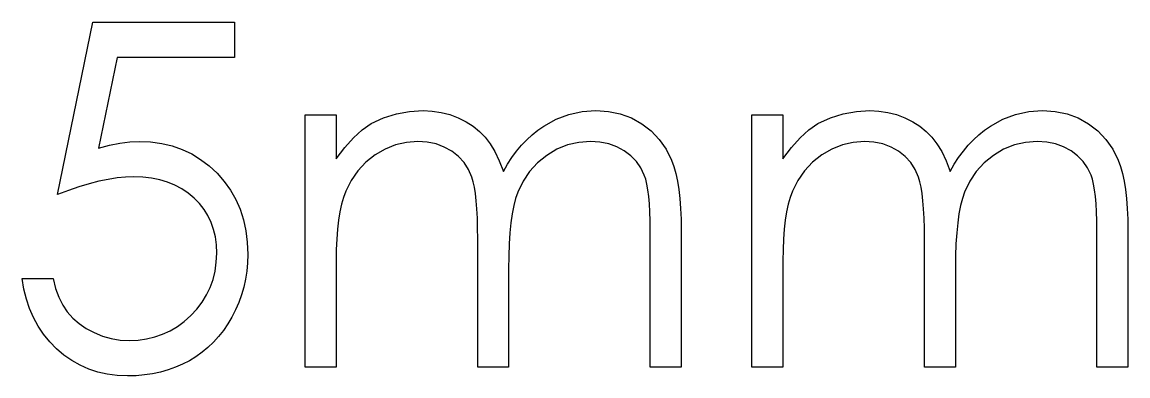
# Model space of a CAD drawing. Extents: x -270 to 328, y -806 to 376.
# Drawn here: x -249.7 to -188.6, y -677.9 to -658.4 of the extents above; entities that cross this region are included whole.
import ezdxf

# ---------------------------------------------------------------- set-up
doc = ezdxf.new("R2010")
doc.units = 0
doc.layers.get('0').update_dxf_attribs({"linetype": 'CONTINUOUS'})

msp = doc.modelspace()

# ---------------------------------------------------------------- linework, layer by layer
at = {"color": 7, "linetype": 'Continuous'}
for p, q in [((-247.699, -667.904), (-245.745, -658.379)), ((-247.699, -667.904), (-245.745, -658.379)), ((-245.745, -658.379), (-237.93, -658.379)), ((-245.745, -658.379), (-237.93, -658.379)), ((-237.93, -658.379), (-237.93, -660.333)), ((-237.93, -658.379), (-237.93, -660.333)), ((-244.41, -660.333), (-245.436, -665.344)), ((-244.41, -660.333), (-245.436, -665.344)), ((-237.93, -660.333), (-244.41, -660.333)), ((-237.93, -660.333), (-244.41, -660.333)), ((-234.022, -663.508), (-232.312, -663.508)), ((-234.022, -677.429), (-234.022, -663.508)), ((-234.022, -663.508), (-232.312, -663.508)), ((-234.022, -677.429), (-234.022, -663.508)), ((-232.312, -663.508), (-232.312, -665.927)), ((-232.312, -663.508), (-232.312, -665.927)), ((-230.381, -663.97), (-229.691, -663.661)), ((-230.381, -663.97), (-229.691, -663.661)), ((-229.691, -663.661), (-228.981, -663.439)), ((-229.691, -663.661), (-228.981, -663.439)), ((-228.981, -663.439), (-228.256, -663.31)), ((-228.981, -663.439), (-228.256, -663.31)), ((-228.256, -663.31), (-227.512, -663.264)), ((-228.256, -663.31), (-227.512, -663.264)), ((-227.512, -663.264), (-227.008, -663.29)), ((-227.512, -663.264), (-227.008, -663.29)), ((-227.008, -663.29), (-226.52, -663.363)), ((-227.008, -663.29), (-226.52, -663.363)), ((-226.52, -663.363), (-226.043, -663.489)), ((-226.52, -663.363), (-226.043, -663.489)), ((-226.043, -663.489), (-225.581, -663.664)), ((-226.043, -663.489), (-225.581, -663.664)), ((-225.581, -663.664), (-225.142, -663.882)), ((-225.581, -663.664), (-225.142, -663.882)), ((-220.173, -663.748), (-219.464, -663.477)), ((-220.173, -663.748), (-219.464, -663.477)), ((-219.464, -663.477), (-218.735, -663.317)), ((-219.464, -663.477), (-218.735, -663.317)), ((-218.735, -663.317), (-217.975, -663.264)), ((-218.735, -663.317), (-217.975, -663.264)), ((-217.975, -663.264), (-217.277, -663.31)), ((-217.975, -663.264), (-217.277, -663.31)), ((-217.277, -663.31), (-216.621, -663.443)), ((-217.277, -663.31), (-216.621, -663.443)), ((-216.621, -663.443), (-216.006, -663.672)), ((-216.621, -663.443), (-216.006, -663.672)), ((-216.006, -663.672), (-215.434, -663.989)), ((-216.006, -663.672), (-215.434, -663.989)), ((-209.355, -663.508), (-207.645, -663.508)), ((-209.355, -677.429), (-209.355, -663.508)), ((-209.355, -663.508), (-207.645, -663.508)), ((-209.355, -677.429), (-209.355, -663.508)), ((-207.645, -663.508), (-207.645, -665.927)), ((-207.645, -663.508), (-207.645, -665.927)), ((-205.714, -663.97), (-205.023, -663.661)), ((-205.714, -663.97), (-205.023, -663.661)), ((-205.023, -663.661), (-204.314, -663.439)), ((-205.023, -663.661), (-204.314, -663.439)), ((-204.314, -663.439), (-203.589, -663.31)), ((-204.314, -663.439), (-203.589, -663.31)), ((-203.589, -663.31), (-202.844, -663.264)), ((-203.589, -663.31), (-202.844, -663.264)), ((-202.844, -663.264), (-202.341, -663.29)), ((-202.844, -663.264), (-202.341, -663.29)), ((-202.341, -663.29), (-201.852, -663.363)), ((-202.341, -663.29), (-201.852, -663.363)), ((-201.852, -663.363), (-201.375, -663.489)), ((-201.852, -663.363), (-201.375, -663.489)), ((-201.375, -663.489), (-200.914, -663.664)), ((-201.375, -663.489), (-200.914, -663.664)), ((-200.914, -663.664), (-200.475, -663.882)), ((-200.914, -663.664), (-200.475, -663.882)), ((-195.506, -663.748), (-194.796, -663.477)), ((-195.506, -663.748), (-194.796, -663.477)), ((-194.796, -663.477), (-194.067, -663.317)), ((-194.796, -663.477), (-194.067, -663.317)), ((-194.067, -663.317), (-193.308, -663.264)), ((-194.067, -663.317), (-193.308, -663.264)), ((-193.308, -663.264), (-192.61, -663.31)), ((-193.308, -663.264), (-192.61, -663.31)), ((-192.61, -663.31), (-191.953, -663.443)), ((-192.61, -663.31), (-191.953, -663.443)), ((-191.953, -663.443), (-191.339, -663.672)), ((-191.953, -663.443), (-191.339, -663.672)), ((-191.339, -663.672), (-190.767, -663.989)), ((-191.339, -663.672), (-190.767, -663.989)), ((-230.874, -664.325), (-230.381, -663.97)), ((-230.874, -664.325), (-230.381, -663.97)), ((-225.142, -663.882), (-224.749, -664.13)), ((-225.142, -663.882), (-224.749, -664.13)), ((-224.749, -664.13), (-224.394, -664.412)), ((-224.749, -664.13), (-224.394, -664.412)), ((-221.181, -664.348), (-220.853, -664.122)), ((-221.181, -664.348), (-220.853, -664.122)), ((-220.853, -664.122), (-220.173, -663.748)), ((-220.853, -664.122), (-220.173, -663.748)), ((-215.434, -663.989), (-214.919, -664.386)), ((-215.434, -663.989), (-214.919, -664.386)), ((-206.206, -664.325), (-205.714, -663.97)), ((-206.206, -664.325), (-205.714, -663.97)), ((-200.475, -663.882), (-200.082, -664.13)), ((-200.475, -663.882), (-200.082, -664.13)), ((-200.082, -664.13), (-199.727, -664.412)), ((-200.082, -664.13), (-199.727, -664.412)), ((-196.514, -664.348), (-196.185, -664.122)), ((-196.514, -664.348), (-196.185, -664.122)), ((-196.185, -664.122), (-195.506, -663.748)), ((-196.185, -664.122), (-195.506, -663.748)), ((-190.767, -663.989), (-190.251, -664.386)), ((-190.767, -663.989), (-190.251, -664.386)), ((-231.839, -665.302), (-231.358, -664.767)), ((-231.839, -665.302), (-231.358, -664.767)), ((-231.358, -664.767), (-230.874, -664.325)), ((-231.358, -664.767), (-230.874, -664.325)), ((-224.394, -664.412), (-224.085, -664.729)), ((-224.394, -664.412), (-224.085, -664.729)), ((-224.085, -664.729), (-223.806, -665.095)), ((-224.085, -664.729), (-223.806, -665.095)), ((-222.078, -665.176), (-221.791, -664.874)), ((-222.078, -665.176), (-221.791, -664.874)), ((-221.791, -664.874), (-221.494, -664.599)), ((-221.791, -664.874), (-221.494, -664.599)), ((-221.494, -664.599), (-221.181, -664.348)), ((-221.494, -664.599), (-221.181, -664.348)), ((-214.919, -664.386), (-214.472, -664.855)), ((-214.919, -664.386), (-214.472, -664.855)), ((-214.472, -664.855), (-214.098, -665.393)), ((-214.472, -664.855), (-214.098, -665.393)), ((-207.172, -665.302), (-206.691, -664.767)), ((-207.172, -665.302), (-206.691, -664.767)), ((-206.691, -664.767), (-206.206, -664.325)), ((-206.691, -664.767), (-206.206, -664.325)), ((-199.727, -664.412), (-199.418, -664.729)), ((-199.727, -664.412), (-199.418, -664.729)), ((-199.418, -664.729), (-199.139, -665.095)), ((-199.418, -664.729), (-199.139, -665.095)), ((-197.41, -665.176), (-197.124, -664.874)), ((-197.41, -665.176), (-197.124, -664.874)), ((-197.124, -664.874), (-196.826, -664.599)), ((-197.124, -664.874), (-196.826, -664.599)), ((-196.826, -664.599), (-196.514, -664.348)), ((-196.826, -664.599), (-196.514, -664.348)), ((-190.251, -664.386), (-189.805, -664.855)), ((-190.251, -664.386), (-189.805, -664.855)), ((-189.805, -664.855), (-189.431, -665.393)), ((-189.805, -664.855), (-189.431, -665.393)), ((-245.436, -665.344), (-244.829, -665.183)), ((-245.436, -665.344), (-244.829, -665.183)), ((-244.829, -665.183), (-244.253, -665.065)), ((-244.829, -665.183), (-244.253, -665.065)), ((-244.253, -665.065), (-243.707, -664.996)), ((-244.253, -665.065), (-243.707, -664.996)), ((-243.707, -664.996), (-243.192, -664.973)), ((-243.707, -664.996), (-243.192, -664.973)), ((-243.192, -664.973), (-242.555, -665)), ((-243.192, -664.973), (-242.555, -665)), ((-242.555, -665), (-241.944, -665.084)), ((-242.555, -665), (-241.944, -665.084)), ((-241.944, -665.084), (-241.364, -665.221)), ((-241.944, -665.084), (-241.364, -665.221)), ((-241.364, -665.221), (-240.811, -665.412)), ((-241.364, -665.221), (-240.811, -665.412)), ((-240.811, -665.412), (-240.288, -665.656)), ((-240.811, -665.412), (-240.288, -665.656)), ((-232.312, -665.927), (-231.839, -665.302)), ((-232.312, -665.927), (-231.839, -665.302)), ((-229.607, -665.393), (-230.164, -665.717)), ((-229.607, -665.393), (-230.164, -665.717)), ((-229.027, -665.16), (-229.607, -665.393)), ((-229.027, -665.16), (-229.607, -665.393)), ((-228.428, -665.019), (-229.027, -665.16)), ((-228.428, -665.019), (-229.027, -665.16)), ((-227.809, -664.973), (-228.428, -665.019)), ((-227.809, -664.973), (-228.428, -665.019)), ((-227.283, -665.008), (-227.809, -664.973)), ((-227.283, -665.008), (-227.809, -664.973)), ((-226.794, -665.107), (-227.283, -665.008)), ((-226.794, -665.107), (-227.283, -665.008)), ((-226.34, -665.279), (-226.794, -665.107)), ((-226.34, -665.279), (-226.794, -665.107)), ((-225.928, -665.515), (-226.34, -665.279)), ((-225.928, -665.515), (-226.34, -665.279)), ((-225.562, -665.805), (-225.928, -665.515)), ((-225.562, -665.805), (-225.928, -665.515)), ((-223.806, -665.095), (-223.543, -665.534)), ((-223.806, -665.095), (-223.543, -665.534)), ((-222.608, -665.851), (-222.349, -665.5)), ((-222.608, -665.851), (-222.349, -665.5)), ((-222.349, -665.5), (-222.078, -665.176)), ((-222.349, -665.5), (-222.078, -665.176)), ((-220.124, -665.401), (-220.685, -665.737)), ((-220.124, -665.401), (-220.685, -665.737)), ((-219.532, -665.164), (-220.124, -665.401)), ((-219.532, -665.164), (-220.124, -665.401)), ((-218.918, -665.019), (-219.532, -665.164)), ((-218.918, -665.019), (-219.532, -665.164)), ((-218.273, -664.973), (-218.918, -665.019)), ((-218.273, -664.973), (-218.918, -665.019)), ((-217.746, -665.004), (-218.273, -664.973)), ((-217.746, -665.004), (-218.273, -664.973)), ((-217.262, -665.099), (-217.746, -665.004)), ((-217.262, -665.099), (-217.746, -665.004)), ((-216.811, -665.26), (-217.262, -665.099)), ((-216.811, -665.26), (-217.262, -665.099)), ((-216.403, -665.481), (-216.811, -665.26)), ((-216.403, -665.481), (-216.811, -665.26)), ((-216.041, -665.756), (-216.403, -665.481)), ((-216.041, -665.756), (-216.403, -665.481)), ((-214.098, -665.393), (-213.797, -666.008)), ((-214.098, -665.393), (-213.797, -666.008)), ((-207.645, -665.927), (-207.172, -665.302)), ((-207.645, -665.927), (-207.172, -665.302)), ((-204.94, -665.393), (-205.497, -665.717)), ((-204.94, -665.393), (-205.497, -665.717)), ((-204.359, -665.16), (-204.94, -665.393)), ((-204.359, -665.16), (-204.94, -665.393)), ((-203.76, -665.019), (-204.359, -665.16)), ((-203.76, -665.019), (-204.359, -665.16)), ((-203.142, -664.973), (-203.76, -665.019)), ((-203.142, -664.973), (-203.76, -665.019)), ((-202.616, -665.008), (-203.142, -664.973)), ((-202.616, -665.008), (-203.142, -664.973)), ((-202.127, -665.107), (-202.616, -665.008)), ((-202.127, -665.107), (-202.616, -665.008)), ((-201.673, -665.279), (-202.127, -665.107)), ((-201.673, -665.279), (-202.127, -665.107)), ((-201.261, -665.515), (-201.673, -665.279)), ((-201.261, -665.515), (-201.673, -665.279)), ((-200.894, -665.805), (-201.261, -665.515)), ((-200.894, -665.805), (-201.261, -665.515)), ((-199.139, -665.095), (-198.876, -665.534)), ((-199.139, -665.095), (-198.876, -665.534)), ((-197.941, -665.851), (-197.681, -665.5)), ((-197.941, -665.851), (-197.681, -665.5)), ((-197.681, -665.5), (-197.41, -665.176)), ((-197.681, -665.5), (-197.41, -665.176)), ((-195.456, -665.401), (-196.017, -665.737)), ((-195.456, -665.401), (-196.017, -665.737)), ((-194.865, -665.164), (-195.456, -665.401)), ((-194.865, -665.164), (-195.456, -665.401)), ((-194.251, -665.019), (-194.865, -665.164)), ((-194.251, -665.019), (-194.865, -665.164)), ((-193.606, -664.973), (-194.251, -665.019)), ((-193.606, -664.973), (-194.251, -665.019)), ((-193.079, -665.004), (-193.606, -664.973)), ((-193.079, -665.004), (-193.606, -664.973)), ((-192.594, -665.099), (-193.079, -665.004)), ((-192.594, -665.099), (-193.079, -665.004)), ((-192.144, -665.26), (-192.594, -665.099)), ((-192.144, -665.26), (-192.594, -665.099)), ((-191.736, -665.481), (-192.144, -665.26)), ((-191.736, -665.481), (-192.144, -665.26)), ((-191.373, -665.756), (-191.736, -665.481)), ((-191.373, -665.756), (-191.736, -665.481)), ((-189.431, -665.393), (-189.129, -666.008)), ((-189.431, -665.393), (-189.129, -666.008)), ((-240.288, -665.656), (-239.796, -665.958)), ((-240.288, -665.656), (-239.796, -665.958)), ((-239.796, -665.958), (-239.33, -666.313)), ((-239.796, -665.958), (-239.33, -666.313)), ((-230.675, -666.122), (-231.118, -666.591)), ((-230.675, -666.122), (-231.118, -666.591)), ((-230.164, -665.717), (-230.675, -666.122)), ((-230.164, -665.717), (-230.675, -666.122)), ((-225.253, -666.141), (-225.562, -665.805)), ((-225.253, -666.141), (-225.562, -665.805)), ((-223.543, -665.534), (-223.303, -666.042)), ((-223.543, -665.534), (-223.303, -666.042)), ((-223.303, -666.042), (-223.081, -666.626)), ((-223.303, -666.042), (-223.081, -666.626)), ((-222.852, -666.225), (-222.608, -665.851)), ((-222.852, -666.225), (-222.608, -665.851)), ((-220.685, -665.737), (-221.196, -666.149)), ((-220.685, -665.737), (-221.196, -666.149)), ((-215.735, -666.069), (-216.041, -665.756)), ((-215.735, -666.069), (-216.041, -665.756)), ((-215.487, -666.427), (-215.735, -666.069)), ((-215.487, -666.427), (-215.735, -666.069)), ((-213.797, -666.008), (-213.671, -666.351)), ((-213.797, -666.008), (-213.671, -666.351)), ((-206.008, -666.122), (-206.451, -666.591)), ((-206.008, -666.122), (-206.451, -666.591)), ((-205.497, -665.717), (-206.008, -666.122)), ((-205.497, -665.717), (-206.008, -666.122)), ((-200.585, -666.141), (-200.894, -665.805)), ((-200.585, -666.141), (-200.894, -665.805)), ((-198.876, -665.534), (-198.635, -666.042)), ((-198.876, -665.534), (-198.635, -666.042)), ((-198.635, -666.042), (-198.414, -666.626)), ((-198.635, -666.042), (-198.414, -666.626)), ((-198.185, -666.225), (-197.941, -665.851)), ((-198.185, -666.225), (-197.941, -665.851)), ((-196.017, -665.737), (-196.529, -666.149)), ((-196.017, -665.737), (-196.529, -666.149)), ((-191.068, -666.069), (-191.373, -665.756)), ((-191.068, -666.069), (-191.373, -665.756)), ((-190.82, -666.427), (-191.068, -666.069)), ((-190.82, -666.427), (-191.068, -666.069)), ((-189.129, -666.008), (-189.003, -666.351)), ((-189.129, -666.008), (-189.003, -666.351)), ((-239.33, -666.313), (-238.891, -666.725)), ((-239.33, -666.313), (-238.891, -666.725)), ((-238.891, -666.725), (-238.495, -667.179)), ((-238.891, -666.725), (-238.495, -667.179)), ((-231.118, -666.591), (-231.488, -667.122)), ((-231.118, -666.591), (-231.488, -667.122)), ((-225.005, -666.523), (-225.253, -666.141)), ((-225.005, -666.523), (-225.253, -666.141)), ((-224.818, -666.95), (-225.005, -666.523)), ((-224.818, -666.95), (-225.005, -666.523)), ((-223.081, -666.626), (-222.852, -666.225)), ((-223.081, -666.626), (-222.852, -666.225)), ((-221.631, -666.626), (-221.994, -667.168)), ((-221.631, -666.626), (-221.994, -667.168)), ((-221.196, -666.149), (-221.631, -666.626)), ((-221.196, -666.149), (-221.631, -666.626)), ((-215.296, -666.824), (-215.487, -666.427)), ((-215.296, -666.824), (-215.487, -666.427)), ((-213.671, -666.351), (-213.564, -666.736)), ((-213.671, -666.351), (-213.564, -666.736)), ((-213.564, -666.736), (-213.472, -667.16)), ((-213.564, -666.736), (-213.472, -667.16)), ((-206.451, -666.591), (-206.821, -667.122)), ((-206.451, -666.591), (-206.821, -667.122)), ((-200.337, -666.523), (-200.585, -666.141)), ((-200.337, -666.523), (-200.585, -666.141)), ((-200.15, -666.95), (-200.337, -666.523)), ((-200.15, -666.95), (-200.337, -666.523)), ((-198.414, -666.626), (-198.185, -666.225)), ((-198.414, -666.626), (-198.185, -666.225)), ((-196.964, -666.626), (-197.326, -667.168)), ((-196.964, -666.626), (-197.326, -667.168)), ((-196.529, -666.149), (-196.964, -666.626)), ((-196.529, -666.149), (-196.964, -666.626)), ((-190.629, -666.824), (-190.82, -666.427)), ((-190.629, -666.824), (-190.82, -666.427)), ((-189.003, -666.351), (-188.897, -666.736)), ((-189.003, -666.351), (-188.897, -666.736)), ((-188.897, -666.736), (-188.805, -667.16)), ((-188.897, -666.736), (-188.805, -667.16)), ((-245.951, -667.309), (-246.512, -667.477)), ((-245.951, -667.309), (-246.512, -667.477)), ((-245.417, -667.171), (-245.951, -667.309)), ((-245.417, -667.171), (-245.951, -667.309)), ((-244.902, -667.065), (-245.417, -667.171)), ((-244.902, -667.065), (-245.417, -667.171)), ((-244.413, -666.988), (-244.902, -667.065)), ((-244.413, -666.988), (-244.902, -667.065)), ((-243.944, -666.942), (-244.413, -666.988)), ((-243.944, -666.942), (-244.413, -666.988)), ((-243.501, -666.927), (-243.944, -666.942)), ((-243.501, -666.927), (-243.944, -666.942)), ((-242.99, -666.946), (-243.501, -666.927)), ((-242.99, -666.946), (-243.501, -666.927)), ((-242.509, -667), (-242.99, -666.946)), ((-242.509, -667), (-242.99, -666.946)), ((-242.051, -667.091), (-242.509, -667)), ((-242.051, -667.091), (-242.509, -667)), ((-241.62, -667.217), (-242.051, -667.091)), ((-241.62, -667.217), (-242.051, -667.091)), ((-241.215, -667.385), (-241.62, -667.217)), ((-241.215, -667.385), (-241.62, -667.217)), ((-238.495, -667.179), (-238.151, -667.66)), ((-238.495, -667.179), (-238.151, -667.66)), ((-231.488, -667.122), (-231.786, -667.721)), ((-231.488, -667.122), (-231.786, -667.721)), ((-224.741, -667.198), (-224.818, -666.95)), ((-224.741, -667.198), (-224.818, -666.95)), ((-224.676, -667.5), (-224.741, -667.198)), ((-224.676, -667.5), (-224.741, -667.198)), ((-221.994, -667.168), (-222.284, -667.771)), ((-221.994, -667.168), (-222.284, -667.771)), ((-215.22, -667.053), (-215.296, -666.824)), ((-215.22, -667.053), (-215.296, -666.824)), ((-215.155, -667.328), (-215.22, -667.053)), ((-215.155, -667.328), (-215.22, -667.053)), ((-215.098, -667.645), (-215.155, -667.328)), ((-215.098, -667.645), (-215.155, -667.328)), ((-213.472, -667.16), (-213.396, -667.626)), ((-213.472, -667.16), (-213.396, -667.626)), ((-206.821, -667.122), (-207.119, -667.721)), ((-206.821, -667.122), (-207.119, -667.721)), ((-200.074, -667.198), (-200.15, -666.95)), ((-200.074, -667.198), (-200.15, -666.95)), ((-200.009, -667.5), (-200.074, -667.198)), ((-200.009, -667.5), (-200.074, -667.198)), ((-197.326, -667.168), (-197.616, -667.771)), ((-197.326, -667.168), (-197.616, -667.771)), ((-190.553, -667.053), (-190.629, -666.824)), ((-190.553, -667.053), (-190.629, -666.824)), ((-190.488, -667.328), (-190.553, -667.053)), ((-190.488, -667.328), (-190.553, -667.053)), ((-190.431, -667.645), (-190.488, -667.328)), ((-190.431, -667.645), (-190.488, -667.328)), ((-188.805, -667.16), (-188.729, -667.626)), ((-188.805, -667.16), (-188.729, -667.626)), ((-247.092, -667.675), (-247.699, -667.904)), ((-247.092, -667.675), (-247.699, -667.904)), ((-246.512, -667.477), (-247.092, -667.675)), ((-246.512, -667.477), (-247.092, -667.675)), ((-240.838, -667.584), (-241.215, -667.385)), ((-240.838, -667.584), (-241.215, -667.385)), ((-240.483, -667.82), (-240.838, -667.584)), ((-240.483, -667.82), (-240.838, -667.584)), ((-240.158, -668.095), (-240.483, -667.82)), ((-240.158, -668.095), (-240.483, -667.82)), ((-238.151, -667.66), (-237.857, -668.175)), ((-238.151, -667.66), (-237.857, -668.175)), ((-231.786, -667.721), (-231.908, -668.057)), ((-231.786, -667.721), (-231.908, -668.057)), ((-224.623, -667.847), (-224.676, -667.5)), ((-224.623, -667.847), (-224.676, -667.5)), ((-224.577, -668.248), (-224.623, -667.847)), ((-224.577, -668.248), (-224.623, -667.847)), ((-222.284, -667.771), (-222.402, -668.114)), ((-222.284, -667.771), (-222.402, -668.114)), ((-215.052, -668.003), (-215.098, -667.645)), ((-215.052, -668.003), (-215.098, -667.645)), ((-213.396, -667.626), (-213.339, -668.129)), ((-213.396, -667.626), (-213.339, -668.129)), ((-207.119, -667.721), (-207.241, -668.057)), ((-207.119, -667.721), (-207.241, -668.057)), ((-199.956, -667.847), (-200.009, -667.5)), ((-199.956, -667.847), (-200.009, -667.5)), ((-199.91, -668.248), (-199.956, -667.847)), ((-199.91, -668.248), (-199.956, -667.847)), ((-197.616, -667.771), (-197.735, -668.114)), ((-197.616, -667.771), (-197.735, -668.114)), ((-190.385, -668.003), (-190.431, -667.645)), ((-190.385, -668.003), (-190.431, -667.645)), ((-188.729, -667.626), (-188.671, -668.129)), ((-188.729, -667.626), (-188.671, -668.129)), ((-239.865, -668.396), (-240.158, -668.095)), ((-239.865, -668.396), (-240.158, -668.095)), ((-239.609, -668.721), (-239.865, -668.396)), ((-239.609, -668.721), (-239.865, -668.396)), ((-237.857, -668.175), (-237.621, -668.717)), ((-237.857, -668.175), (-237.621, -668.717)), ((-232.015, -668.431), (-232.106, -668.851)), ((-232.015, -668.431), (-232.106, -668.851)), ((-231.908, -668.057), (-232.015, -668.431)), ((-231.908, -668.057), (-232.015, -668.431)), ((-224.543, -668.698), (-224.577, -668.248)), ((-224.543, -668.698), (-224.577, -668.248)), ((-222.505, -668.511), (-222.589, -668.961)), ((-222.505, -668.511), (-222.589, -668.961)), ((-222.402, -668.114), (-222.505, -668.511)), ((-222.402, -668.114), (-222.505, -668.511)), ((-215.018, -668.408), (-215.052, -668.003)), ((-215.018, -668.408), (-215.052, -668.003)), ((-214.991, -668.854), (-215.018, -668.408)), ((-214.991, -668.854), (-215.018, -668.408)), ((-213.339, -668.129), (-213.297, -668.675)), ((-213.339, -668.129), (-213.297, -668.675)), ((-207.347, -668.431), (-207.439, -668.851)), ((-207.347, -668.431), (-207.439, -668.851)), ((-207.241, -668.057), (-207.347, -668.431)), ((-207.241, -668.057), (-207.347, -668.431)), ((-199.876, -668.698), (-199.91, -668.248)), ((-199.876, -668.698), (-199.91, -668.248)), ((-197.838, -668.511), (-197.922, -668.961)), ((-197.838, -668.511), (-197.922, -668.961)), ((-197.735, -668.114), (-197.838, -668.511)), ((-197.735, -668.114), (-197.838, -668.511)), ((-190.351, -668.408), (-190.385, -668.003)), ((-190.351, -668.408), (-190.385, -668.003)), ((-190.324, -668.854), (-190.351, -668.408)), ((-190.324, -668.854), (-190.351, -668.408)), ((-188.671, -668.129), (-188.629, -668.675)), ((-188.671, -668.129), (-188.629, -668.675)), ((-239.395, -669.068), (-239.609, -668.721)), ((-239.395, -669.068), (-239.609, -668.721)), ((-239.22, -669.438), (-239.395, -669.068)), ((-239.22, -669.438), (-239.395, -669.068)), ((-237.621, -668.717), (-237.434, -669.293)), ((-237.621, -668.717), (-237.434, -669.293)), ((-232.106, -668.851), (-232.179, -669.312)), ((-232.106, -668.851), (-232.179, -669.312)), ((-224.516, -669.198), (-224.543, -668.698)), ((-224.516, -669.198), (-224.543, -668.698)), ((-222.589, -668.961), (-222.662, -669.465)), ((-222.589, -668.961), (-222.662, -669.465)), ((-214.976, -669.347), (-214.991, -668.854)), ((-214.976, -669.347), (-214.991, -668.854)), ((-213.297, -668.675), (-213.27, -669.263)), ((-213.297, -668.675), (-213.27, -669.263)), ((-207.439, -668.851), (-207.512, -669.312)), ((-207.439, -668.851), (-207.512, -669.312)), ((-199.849, -669.198), (-199.876, -668.698)), ((-199.849, -669.198), (-199.876, -668.698)), ((-197.922, -668.961), (-197.994, -669.465)), ((-197.922, -668.961), (-197.994, -669.465)), ((-190.309, -669.347), (-190.324, -668.854)), ((-190.309, -669.347), (-190.324, -668.854)), ((-188.629, -668.675), (-188.603, -669.263)), ((-188.629, -668.675), (-188.603, -669.263)), ((-239.082, -669.827), (-239.22, -669.438)), ((-239.082, -669.827), (-239.22, -669.438)), ((-237.434, -669.293), (-237.304, -669.9)), ((-237.434, -669.293), (-237.304, -669.9)), ((-232.179, -669.312), (-232.24, -669.812)), ((-232.179, -669.312), (-232.24, -669.812)), ((-224.501, -669.751), (-224.516, -669.198)), ((-224.501, -669.751), (-224.516, -669.198)), ((-224.497, -670.35), (-224.501, -669.751)), ((-224.497, -670.35), (-224.501, -669.751)), ((-222.662, -669.465), (-222.715, -670.022)), ((-222.662, -669.465), (-222.715, -670.022)), ((-214.972, -669.881), (-214.976, -669.347)), ((-214.972, -669.881), (-214.976, -669.347)), ((-213.27, -669.263), (-213.262, -669.888)), ((-213.27, -669.263), (-213.262, -669.888)), ((-207.512, -669.312), (-207.573, -669.812)), ((-207.512, -669.312), (-207.573, -669.812)), ((-199.834, -669.751), (-199.849, -669.198)), ((-199.834, -669.751), (-199.849, -669.198)), ((-199.83, -670.35), (-199.834, -669.751)), ((-199.83, -670.35), (-199.834, -669.751)), ((-197.994, -669.465), (-198.048, -670.022)), ((-197.994, -669.465), (-198.048, -670.022)), ((-190.305, -669.881), (-190.309, -669.347)), ((-190.305, -669.881), (-190.309, -669.347)), ((-188.603, -669.263), (-188.595, -669.888)), ((-188.603, -669.263), (-188.595, -669.888)), ((-238.983, -670.24), (-239.082, -669.827)), ((-238.983, -670.24), (-239.082, -669.827)), ((-238.926, -670.675), (-238.983, -670.24)), ((-238.926, -670.675), (-238.983, -670.24)), ((-237.304, -669.9), (-237.224, -670.537)), ((-237.304, -669.9), (-237.224, -670.537)), ((-232.278, -670.358), (-232.305, -670.942)), ((-232.278, -670.358), (-232.305, -670.942)), ((-232.24, -669.812), (-232.278, -670.358)), ((-232.24, -669.812), (-232.278, -670.358)), ((-224.497, -677.429), (-224.497, -670.35)), ((-224.497, -677.429), (-224.497, -670.35)), ((-222.715, -670.022), (-222.757, -670.633)), ((-222.715, -670.022), (-222.757, -670.633)), ((-214.972, -677.429), (-214.972, -669.881)), ((-214.972, -677.429), (-214.972, -669.881)), ((-213.262, -669.888), (-213.262, -677.429)), ((-213.262, -669.888), (-213.262, -677.429)), ((-207.611, -670.358), (-207.638, -670.942)), ((-207.611, -670.358), (-207.638, -670.942)), ((-207.573, -669.812), (-207.611, -670.358)), ((-207.573, -669.812), (-207.611, -670.358)), ((-199.83, -677.429), (-199.83, -670.35)), ((-199.83, -677.429), (-199.83, -670.35)), ((-198.048, -670.022), (-198.09, -670.633)), ((-198.048, -670.022), (-198.09, -670.633)), ((-190.305, -677.429), (-190.305, -669.881)), ((-190.305, -677.429), (-190.305, -669.881)), ((-188.595, -669.888), (-188.595, -677.429)), ((-188.595, -669.888), (-188.595, -677.429)), ((-238.907, -671.133), (-238.926, -670.675)), ((-238.907, -671.133), (-238.926, -670.675)), ((-237.224, -670.537), (-237.197, -671.205)), ((-237.224, -670.537), (-237.197, -671.205)), ((-232.305, -670.942), (-232.312, -671.571)), ((-232.305, -670.942), (-232.312, -671.571)), ((-222.757, -670.633), (-222.78, -671.297)), ((-222.757, -670.633), (-222.78, -671.297)), ((-207.638, -670.942), (-207.645, -671.571)), ((-207.638, -670.942), (-207.645, -671.571)), ((-198.09, -670.633), (-198.113, -671.297)), ((-198.09, -670.633), (-198.113, -671.297)), ((-238.93, -671.64), (-238.907, -671.133)), ((-238.93, -671.64), (-238.907, -671.133)), ((-237.197, -671.205), (-237.212, -671.671)), ((-237.197, -671.205), (-237.212, -671.671)), ((-232.312, -671.571), (-232.312, -677.429)), ((-232.312, -671.571), (-232.312, -677.429)), ((-222.78, -671.297), (-222.787, -672.014)), ((-222.78, -671.297), (-222.787, -672.014)), ((-207.645, -671.571), (-207.645, -677.429)), ((-207.645, -671.571), (-207.645, -677.429)), ((-198.113, -671.297), (-198.12, -672.014)), ((-198.113, -671.297), (-198.12, -672.014)), ((-239.105, -672.586), (-238.994, -672.125)), ((-239.105, -672.586), (-238.994, -672.125)), ((-238.994, -672.125), (-238.93, -671.64)), ((-238.994, -672.125), (-238.93, -671.64)), ((-237.25, -672.129), (-237.319, -672.575)), ((-237.25, -672.129), (-237.319, -672.575)), ((-237.212, -671.671), (-237.25, -672.129)), ((-237.212, -671.671), (-237.25, -672.129)), ((-222.787, -672.014), (-222.787, -677.429)), ((-222.787, -672.014), (-222.787, -677.429)), ((-198.12, -672.014), (-198.12, -677.429)), ((-198.12, -672.014), (-198.12, -677.429)), ((-249.554, -673.125), (-249.653, -672.545)), ((-249.653, -672.545), (-247.943, -672.545)), ((-249.554, -673.125), (-249.653, -672.545)), ((-249.653, -672.545), (-247.943, -672.545)), ((-247.943, -672.545), (-247.806, -673.086)), ((-247.943, -672.545), (-247.806, -673.086)), ((-239.262, -673.029), (-239.105, -672.586)), ((-239.262, -673.029), (-239.105, -672.586)), ((-237.319, -672.575), (-237.415, -673.014)), ((-237.319, -672.575), (-237.415, -673.014)), ((-249.416, -673.678), (-249.554, -673.125)), ((-249.416, -673.678), (-249.554, -673.125)), ((-247.806, -673.086), (-247.63, -673.571)), ((-247.806, -673.086), (-247.63, -673.571)), ((-239.708, -673.85), (-239.464, -673.449)), ((-239.708, -673.85), (-239.464, -673.449)), ((-239.464, -673.449), (-239.262, -673.029)), ((-239.464, -673.449), (-239.262, -673.029)), ((-237.537, -673.441), (-237.686, -673.857)), ((-237.537, -673.441), (-237.686, -673.857)), ((-237.415, -673.014), (-237.537, -673.441)), ((-237.415, -673.014), (-237.537, -673.441)), ((-249.241, -674.205), (-249.416, -673.678)), ((-249.241, -674.205), (-249.416, -673.678)), ((-247.63, -673.571), (-247.413, -674.006)), ((-247.63, -673.571), (-247.413, -674.006)), ((-247.413, -674.006), (-247.157, -674.388)), ((-247.413, -674.006), (-247.157, -674.388)), ((-239.998, -674.227), (-239.708, -673.85)), ((-239.998, -674.227), (-239.708, -673.85)), ((-237.686, -673.857), (-237.865, -674.266)), ((-237.686, -673.857), (-237.865, -674.266)), ((-249.023, -674.701), (-249.241, -674.205)), ((-249.023, -674.701), (-249.241, -674.205)), ((-247.157, -674.388), (-246.856, -674.723)), ((-247.157, -674.388), (-246.856, -674.723)), ((-240.696, -674.907), (-240.33, -674.582)), ((-240.696, -674.907), (-240.33, -674.582)), ((-240.33, -674.582), (-239.998, -674.227)), ((-240.33, -674.582), (-239.998, -674.227)), ((-238.067, -674.666), (-238.292, -675.048)), ((-238.067, -674.666), (-238.292, -675.048)), ((-237.865, -674.266), (-238.067, -674.666)), ((-237.865, -674.266), (-238.067, -674.666)), ((-248.764, -675.174), (-249.023, -674.701)), ((-248.764, -675.174), (-249.023, -674.701)), ((-248.466, -675.616), (-248.764, -675.174)), ((-248.466, -675.616), (-248.764, -675.174)), ((-246.856, -674.723), (-246.508, -675.025)), ((-246.856, -674.723), (-246.508, -675.025)), ((-246.508, -675.025), (-246.115, -675.296)), ((-246.508, -675.025), (-246.115, -675.296)), ((-246.115, -675.296), (-245.676, -675.529)), ((-246.115, -675.296), (-245.676, -675.529)), ((-241.479, -675.426), (-241.078, -675.185)), ((-241.479, -675.426), (-241.078, -675.185)), ((-241.078, -675.185), (-240.696, -674.907)), ((-241.078, -675.185), (-240.696, -674.907)), ((-238.292, -675.048), (-238.54, -675.407)), ((-238.292, -675.048), (-238.54, -675.407)), ((-248.13, -676.032), (-248.466, -675.616)), ((-248.13, -676.032), (-248.466, -675.616)), ((-245.676, -675.529), (-245.211, -675.72)), ((-245.676, -675.529), (-245.211, -675.72)), ((-245.211, -675.72), (-244.73, -675.853)), ((-245.211, -675.72), (-244.73, -675.853)), ((-244.73, -675.853), (-244.242, -675.937)), ((-244.73, -675.853), (-244.242, -675.937)), ((-243.253, -675.941), (-242.784, -675.876)), ((-243.253, -675.941), (-242.784, -675.876)), ((-242.784, -675.876), (-242.33, -675.769)), ((-242.784, -675.876), (-242.33, -675.769)), ((-242.33, -675.769), (-241.895, -675.616)), ((-242.33, -675.769), (-241.895, -675.616)), ((-241.895, -675.616), (-241.479, -675.426)), ((-241.895, -675.616), (-241.479, -675.426)), ((-238.804, -675.742), (-239.086, -676.055)), ((-238.804, -675.742), (-239.086, -676.055)), ((-238.54, -675.407), (-238.804, -675.742)), ((-238.54, -675.407), (-238.804, -675.742)), ((-247.752, -676.422), (-248.13, -676.032)), ((-247.752, -676.422), (-248.13, -676.032)), ((-247.344, -676.773), (-247.752, -676.422)), ((-247.344, -676.773), (-247.752, -676.422)), ((-244.242, -675.937), (-243.742, -675.964)), ((-244.242, -675.937), (-243.742, -675.964)), ((-243.742, -675.964), (-243.253, -675.941)), ((-243.742, -675.964), (-243.253, -675.941)), ((-239.391, -676.345), (-239.716, -676.612)), ((-239.391, -676.345), (-239.716, -676.612)), ((-239.086, -676.055), (-239.391, -676.345)), ((-239.086, -676.055), (-239.391, -676.345)), ((-246.909, -677.074), (-247.344, -676.773)), ((-246.909, -677.074), (-247.344, -676.773)), ((-246.455, -677.334), (-246.909, -677.074)), ((-246.455, -677.334), (-246.909, -677.074)), ((-240.418, -677.078), (-240.796, -677.276)), ((-240.418, -677.078), (-240.796, -677.276)), ((-240.055, -676.857), (-240.418, -677.078)), ((-240.055, -676.857), (-240.418, -677.078)), ((-239.716, -676.612), (-240.055, -676.857)), ((-239.716, -676.612), (-240.055, -676.857)), ((-245.978, -677.544), (-246.455, -677.334)), ((-245.978, -677.544), (-246.455, -677.334)), ((-245.478, -677.708), (-245.978, -677.544)), ((-245.478, -677.708), (-245.978, -677.544)), ((-244.955, -677.822), (-245.478, -677.708)), ((-244.955, -677.822), (-245.478, -677.708)), ((-242.013, -677.708), (-242.448, -677.799)), ((-242.013, -677.708), (-242.448, -677.799)), ((-241.593, -677.589), (-242.013, -677.708)), ((-241.593, -677.589), (-242.013, -677.708)), ((-241.189, -677.444), (-241.593, -677.589)), ((-241.189, -677.444), (-241.593, -677.589)), ((-240.796, -677.276), (-241.189, -677.444)), ((-240.796, -677.276), (-241.189, -677.444)), ((-232.312, -677.429), (-234.022, -677.429)), ((-232.312, -677.429), (-234.022, -677.429)), ((-222.787, -677.429), (-224.497, -677.429)), ((-222.787, -677.429), (-224.497, -677.429)), ((-213.262, -677.429), (-214.972, -677.429)), ((-213.262, -677.429), (-214.972, -677.429)), ((-207.645, -677.429), (-209.355, -677.429)), ((-207.645, -677.429), (-209.355, -677.429)), ((-198.12, -677.429), (-199.83, -677.429)), ((-198.12, -677.429), (-199.83, -677.429)), ((-188.595, -677.429), (-190.305, -677.429)), ((-188.595, -677.429), (-190.305, -677.429)), ((-244.41, -677.895), (-244.955, -677.822)), ((-244.41, -677.895), (-244.955, -677.822)), ((-243.841, -677.918), (-244.41, -677.895)), ((-243.841, -677.918), (-244.41, -677.895)), ((-243.364, -677.906), (-243.841, -677.918)), ((-243.364, -677.906), (-243.841, -677.918)), ((-242.898, -677.864), (-243.364, -677.906)), ((-242.898, -677.864), (-243.364, -677.906)), ((-242.448, -677.799), (-242.898, -677.864)), ((-242.448, -677.799), (-242.898, -677.864))]:
    msp.add_line(p, q, dxfattribs=at)

doc.saveas('drawing.dxf')
